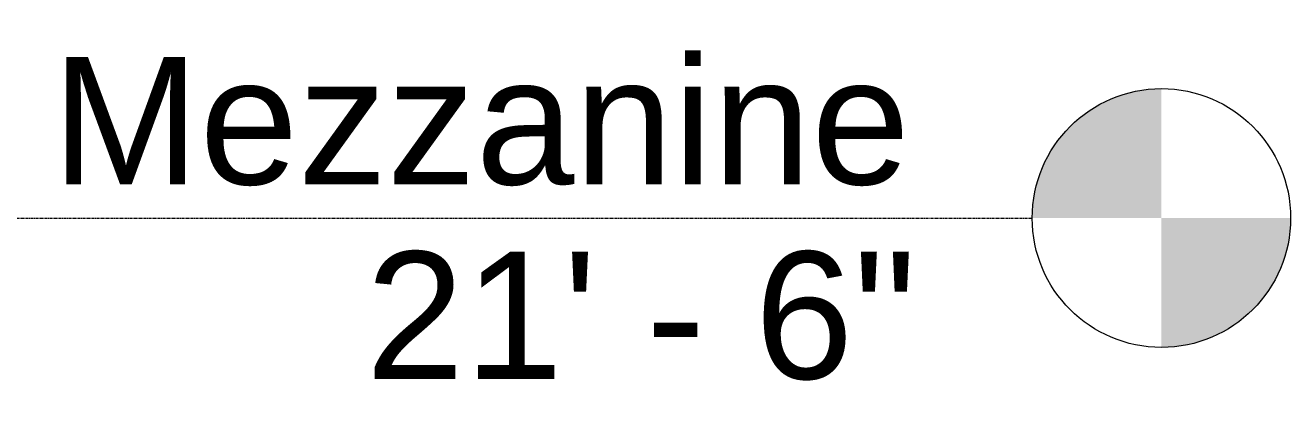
# Model space of a CAD drawing. Header units: inches. Extents: x 21380 to 98133, y -290 to 853.
# Drawn here: x 26370.3 to 26605.3, y 222.3 to 293.7 of the extents above; entities that cross this region are included whole.
import ezdxf

# ---------------------------------------------------------------- set-up
doc = ezdxf.new("R2010")
doc.units = ezdxf.units.IN
doc.header["$MEASUREMENT"] = 0
doc.linetypes.add('Grid Line 1_2_', pattern=[0.875, 0.5, -0.125, 0.125, -0.125])
doc.layers.add('A-FLOR-LEVL', color=51, linetype='Continuous', lineweight=9)
doc.styles.add('Arial', font='arial.ttf', dxfattribs={"height": 23.60479})

# ---------------------------------------------------------------- blocks, each defined once
blk = doc.blocks.new('Level - Level Head - Circle-15001-Building Section - East_West looking North')
at = {"layer": 'A-FLOR-LEVL'}
h = blk.add_hatch(color=256, dxfattribs=at)
edge = h.paths.add_edge_path(flags=0)
edge.add_line((26581.32, 0), (26557.32, 0))
edge.add_arc((26581.32, 0), 24, 90, 180, ccw=False)
edge.add_line((26581.32, 24), (26581.32, 0))
h = blk.add_hatch(color=256, dxfattribs=at)
edge = h.paths.add_edge_path(flags=0)
edge.add_line((26581.32, -24), (26581.32, 0))
edge.add_line((26581.32, 0), (26605.32, 0))
edge.add_arc((26581.32, 0), 24, 270, 360, ccw=False)
blk.add_circle((26581.32, 0), 24, dxfattribs=at)

msp = doc.modelspace()

# ---------------------------------------------------------------- block references
at = {"layer": 'A-FLOR-LEVL'}
msp.add_blockref('Level - Level Head - Circle-15001-Building Section - East_West looking North', (0, 258), dxfattribs=at)

# ---------------------------------------------------------------- texts
at = {"layer": 'A-FLOR-LEVL', "insert": (26534.62, 287.84), "char_height": 23.605, "width": 189.792, "attachment_point": 3, "line_spacing_factor": 0.938532, "style": 'Arial', "bg_fill": 3, "box_fill_scale": 1.25, "bg_fill_color": 0, "bg_fill_transparency": 0}
msp.add_mtext('Mezzanine', dxfattribs=at)

# ---------------------------------------------------------------- next in the draw order: texts
at = {"layer": 'A-FLOR-LEVL', "insert": (26535.8, 251.77), "char_height": 23.605, "width": 121.824, "attachment_point": 3, "line_spacing_factor": 0.938532, "style": 'Arial', "bg_fill": 3, "box_fill_scale": 1.25, "bg_fill_color": 0, "bg_fill_transparency": 0}
msp.add_mtext('21\' - 6"', dxfattribs=at)

# ---------------------------------------------------------------- next in the draw order: linework, layer by layer
at = {"layer": 'A-FLOR-LEVL', "linetype": 'Grid Line 1_2_'}
msp.add_line((21678.64, 258), (26557.32, 258), dxfattribs=at)

doc.saveas('drawing.dxf')
